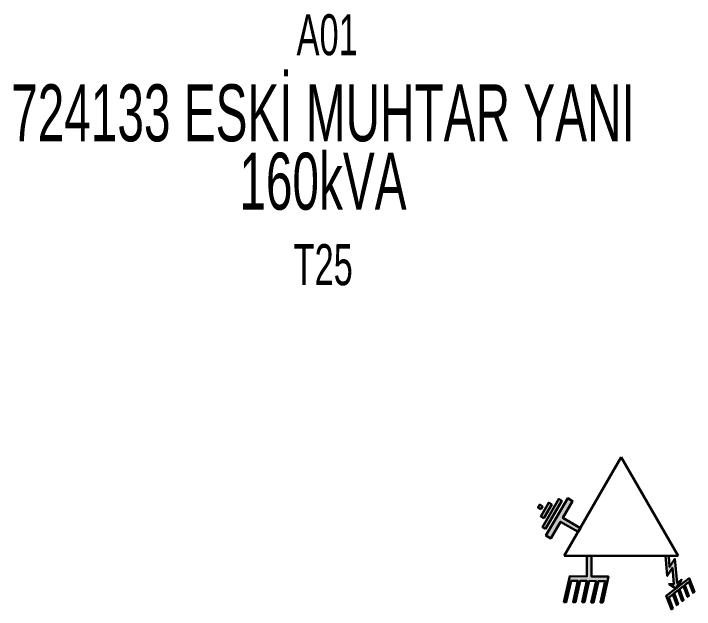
# Model space of a CAD drawing. Header units: millimetres. Extents: x 524161 to 529034, y 4027937 to 4030642.
# Drawn here: x 528373.24 to 528403.12, y 4030616.04 to 4030642.19 of the extents above; entities that cross this region are included whole.
import ezdxf
from ezdxf.enums import TextEntityAlignment as Align

# ---------------------------------------------------------------- set-up
doc = ezdxf.new("R2010")
doc.units = ezdxf.units.MM
doc.layers.add('TRAFO_MEVCUT', color=5, linetype='Continuous', lineweight=30)
doc.layers.add('TRAFO_TADILAT_BYSK', color=5, linetype='Continuous', lineweight=30)
doc.styles.get("Standard").update_dxf_attribs({"font": 'Arial'})

# ---------------------------------------------------------------- blocks, each defined once
blk = doc.blocks.new('MEV_DIREK')
h = blk.add_hatch(color=32)
h.paths.add_polyline_path([(-2.137, 0.968), (-2.353, 1.094), (-3.309, -0.548), (-3.093, -0.674), (-2.665, 0.06), (-1.892, -0.39), (-1.792, -0.217), (-2.565, 0.233)])
h.paths.add_polyline_path([(-3.459, -0.171), (-3.329, -0.247), (-2.613, 0.985), (-2.742, 1.061)])
h.paths.add_polyline_path([(-3.536, 0.293), (-3.406, 0.218), (-3.054, 0.823), (-3.184, 0.898)])
h.paths.add_polyline_path([(-3.582, 0.811), (-3.657, 0.682), (-3.527, 0.606), (-3.452, 0.736)])
h.paths.add_polyline_path([(-1.512, -2.339), (-2.262, -2.334), (-2.517, -3.468), (-2.417, -3.469), (-2.207, -2.534), (-1.907, -2.537), (-2.117, -3.471), (-2.017, -3.472), (-1.807, -2.537), (-1.507, -2.539), (-1.717, -3.474), (-1.617, -3.475), (-1.407, -2.54), (-1.107, -2.542), (-1.317, -3.477), (-1.217, -3.478), (-1.007, -2.543), (-0.707, -2.545), (-0.917, -3.48), (-0.817, -3.481), (-0.562, -2.346), (-1.312, -2.341), (-1.306, -1.443), (-1.506, -1.443)])
at = {"layer": 'TRAFO_MEVCUT'}
for points in [[(2.352, -1.572), (2.121, -1.921), (2.08, -1.443), (1.942, -1.443), (2.015, -2.317), (2.246, -1.963), (2.307, -2.675), (2.1, -2.675), (2.394, -2.866), (2.402, -2.86), (2.643, -2.489), (2.445, -2.628)], [(2.352, -1.572), (2.121, -1.921), (2.08, -1.443), (1.942, -1.443), (2.015, -2.317), (2.246, -1.963), (2.307, -2.675), (2.1, -2.675), (2.395, -2.866), (1.975, -3.191), (2.198, -3.786), (2.257, -3.741), (2.081, -3.262), (2.258, -3.126), (2.436, -3.603), (2.494, -3.559), (2.316, -3.08), (2.495, -2.944), (2.674, -3.424), (2.732, -3.379), (2.551, -2.899), (2.732, -2.762), (2.909, -3.241), (2.969, -3.196), (2.791, -2.717), (2.969, -2.58), (3.147, -3.06), (3.207, -3.013), (2.984, -2.418), (2.402, -2.86), (2.643, -2.489), (2.445, -2.628)], [(2.969, -2.58), (3.147, -3.06), (3.207, -3.013), (2.984, -2.418), (2.402, -2.86), (2.643, -2.489), (2.445, -2.628), (2.352, -1.572), (2.121, -1.921), (2.08, -1.443), (1.942, -1.443), (2.015, -2.317), (2.246, -1.963), (2.307, -2.675), (2.1, -2.675), (2.395, -2.866), (1.975, -3.191), (2.198, -3.786), (2.257, -3.741), (2.081, -3.262), (2.258, -3.126), (2.436, -3.603), (2.494, -3.559), (2.316, -3.08), (2.495, -2.944), (2.674, -3.424), (2.732, -3.379), (2.551, -2.899), (2.732, -2.762), (2.909, -3.241), (2.969, -3.196), (2.791, -2.717)]]:
    blk.add_hatch(color=32, dxfattribs=at).paths.add_polyline_path(points)
at = {"layer": 'TRAFO_MEVCUT', "linetype": 'Continuous'}
for p, q in [((-2.5, -1.443), (0, 2.887)), ((2.5, -1.443), (0, 2.887)), ((-2.5, -1.443), (2.5, -1.443))]:
    blk.add_line(p, q, dxfattribs=at)
at = {"layer": 'TRAFO_MEVCUT', "color": 32, "flags": 128}
blk.add_lwpolyline([(1.942, -1.443), (2.08, -1.443), (2.121, -1.921), (2.352, -1.572), (2.445, -2.628), (2.643, -2.489), (2.402, -2.86), (2.984, -2.418), (3.207, -3.013), (3.147, -3.06), (2.969, -2.58), (2.791, -2.717), (2.969, -3.196), (2.909, -3.241), (2.732, -2.762), (2.551, -2.899), (2.732, -3.379), (2.674, -3.424), (2.495, -2.944), (2.316, -3.08), (2.494, -3.559), (2.436, -3.603), (2.258, -3.126), (2.081, -3.262), (2.257, -3.741), (2.198, -3.786), (1.975, -3.191), (2.395, -2.866), (2.1, -2.675), (2.307, -2.675), (2.246, -1.963), (2.015, -2.317), (1.942, -1.443)], dxfattribs=at)
at = {"layer": 'TRAFO_TADILAT_BYSK', "color": 32, "flags": 128}
for points in [[(-3.406, 0.218), (-3.054, 0.823), (-3.184, 0.898), (-3.536, 0.293), (-3.406, 0.218)], [(-3.329, -0.247), (-2.613, 0.985), (-2.742, 1.061), (-3.459, -0.171), (-3.329, -0.247)], [(-1.792, -0.217), (-2.565, 0.233), (-2.137, 0.968), (-2.353, 1.094), (-3.309, -0.548), (-3.093, -0.674), (-2.665, 0.06), (-1.892, -0.39), (-1.792, -0.217)], [(-3.527, 0.606), (-3.452, 0.736), (-3.582, 0.811), (-3.657, 0.682), (-3.527, 0.606)], [(-1.306, -1.443), (-1.506, -1.443), (-1.512, -2.339), (-2.262, -2.334), (-2.517, -3.468), (-2.417, -3.469), (-2.207, -2.534), (-1.907, -2.537), (-2.117, -3.471), (-2.017, -3.472), (-1.807, -2.537), (-1.507, -2.539), (-1.717, -3.474), (-1.617, -3.475), (-1.407, -2.54), (-1.107, -2.542), (-1.317, -3.477), (-1.217, -3.478), (-1.007, -2.543), (-0.707, -2.545), (-0.917, -3.48), (-0.817, -3.481), (-0.562, -2.346), (-1.312, -2.341), (-1.306, -1.443)]]:
    blk.add_lwpolyline(points, dxfattribs=at)

msp = doc.modelspace()

# ---------------------------------------------------------------- block references
at = {"layer": 'TRAFO_MEVCUT'}
msp.add_blockref('MEV_DIREK', (528399.91077, 4030619.826033), dxfattribs=at)

# ---------------------------------------------------------------- texts
at = {"layer": 'TRAFO_MEVCUT', "width": 0.6}
for s, height, p in [('A01', 1.8, (528387.004177, 4030640.359223)), ('724133 ESKİ MUHTAR YANI', 2.5, (528386.819633, 4030636.58279)), ('160kVA', 2.5, (528386.819633, 4030633.58279))]:
    msp.add_text(s, height=height, dxfattribs=at).set_placement(p, align=Align.CENTER)
msp.add_text('T25', height=1.8, dxfattribs=at).set_placement((528386.828577, 4030632.069024), align=Align.TOP_CENTER)

doc.saveas('drawing.dxf')
